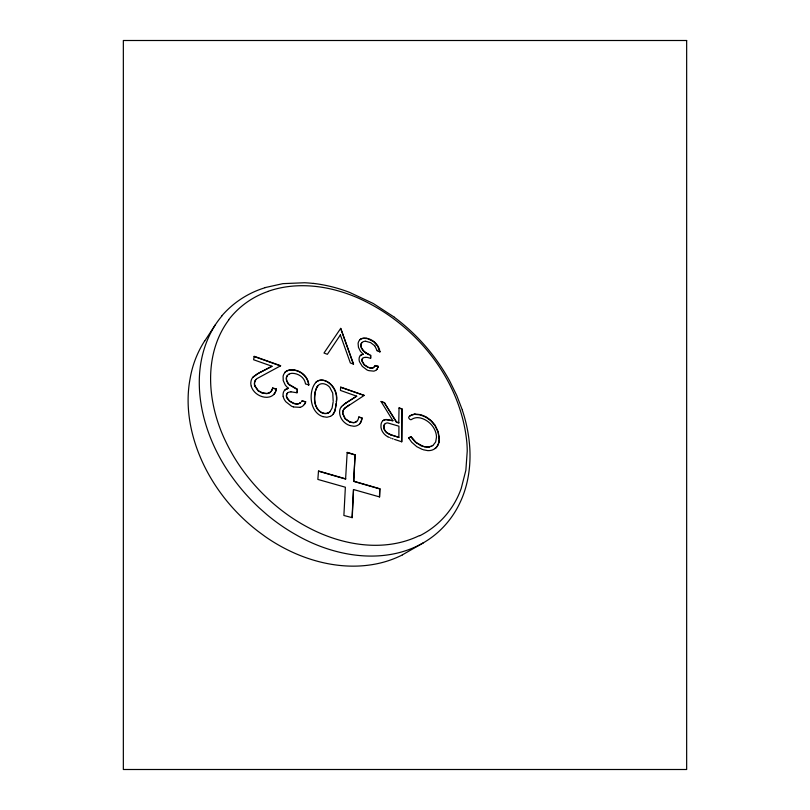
<?xml version="1.0" encoding="UTF-8"?>
<svg xmlns="http://www.w3.org/2000/svg" width="810" height="810" viewBox="0 0 810 810"><rect width="100%" height="100%" fill="white"/><g stroke="black" fill="none" stroke-linecap="round" stroke-linejoin="round"><path stroke-width="1.21" d="M401.638 441.754L401.932 408.868L399.036 407.835L398.753 422.982L396.363 422.162L384.466 402.894L381.186 401.73M401.932 408.868L401.841 441.825L394.581 439.425M392.415 435.436L398.874 437.359L398.935 426.202L387.696 422.921A4.06 4.06 0 0 0 385.438 423.529M379.434 496.884L379.829 488.744L379.647 496.935L353.514 489.534L352.046 517.63M370.757 355.276L370.656 358.344L370.524 355.165M379.617 488.896L353.686 481.393L355.084 454.785L347.186 452.344L345.597 479.044L318.492 471.197M353.514 489.534L352.249 517.681L343.885 515.484L345.364 487.225L317.854 479.419L318.502 470.974L345.799 478.882M353.686 481.393L355.084 454.785M336.251 402.064C338.783 388.557 326.065 376.772 317.712 381.075M336.423 402.084C339.096 387.464 325.752 376.944 317.844 380.902M333.183 401.061L332.738 393.093L329.751 387.322A12.768 12.768 0 0 0 328.637 386.228L328.303 385.945A12.049 12.049 0 0 0 327.544 385.378A9.578 9.578 0 0 0 325.974 384.487L324.557 383.981A7.108 7.108 0 0 0 320.517 383.991L319.869 384.254A4.84 4.84 0 0 0 319.302 384.558L318.168 385.469M333.123 402.003L332.08 408.118L329.994 411.683M336.363 403.096L335.279 409.303M336.17 403.38L335.32 409.151M361.017 344.736L360.997 345.505A6.693 6.693 0 0 0 361.726 348.138L364.206 351.459L368.185 354.071M255.737 379.779A6.298 6.298 0 0 0 254.553 382.3L254.411 383.322A5.619 5.619 0 0 0 254.401 384.112L254.502 385.033A6.662 6.662 0 0 0 254.613 385.54L254.684 385.773M255.909 379.576A6.257 6.257 0 0 0 254.725 382.097L254.573 383.079A5.619 5.619 0 0 0 254.563 383.91L254.664 384.831A6.642 6.642 0 0 0 254.755 385.246L254.846 385.57M361.949 418.031L358.81 416.897L358.253 419.155A5.842 5.842 0 0 1 357.878 419.944A5.548 5.548 0 0 1 357.493 420.522A5.346 5.346 0 0 1 357.058 421.038M361.736 418.355L361.645 419.165A9.639 9.639 0 0 1 361.574 419.59L361.523 419.863M361.938 418.102L361.837 418.993A9.609 9.609 0 0 1 361.786 419.347L361.25 420.916A8.333 8.333 0 0 1 360.652 422.344A7.543 7.543 0 0 1 359.539 423.944L359.701 423.802A7.897 7.897 0 0 0 361.402 420.805L361.705 419.762M296.946 392.728L297.402 389.205L297.108 392.779L290.992 391.817M361.908 359.984L361.878 360.531A3.625 3.625 0 0 0 361.938 361.179L364.125 364.895L368.104 367.477M287.459 375.445A4.516 4.516 0 0 0 286.831 376.539L286.811 376.579A4.627 4.627 0 0 0 286.537 377.521L286.457 378.402A7.209 7.209 0 0 0 287.327 381.793L288.168 383.241M287.287 375.648A4.475 4.475 0 0 0 286.679 376.701L286.659 376.741A4.587 4.587 0 0 0 286.365 377.723L286.294 378.543A7.26 7.26 0 0 0 287.196 382.057L288.087 383.565A10.348 10.348 0 0 0 288.623 384.234M358.769 417.17L361.949 417.95M272.616 387.97L276.332 388.972L276.089 389.549M276.291 389.205L275.967 390.167A9.902 9.902 0 0 1 275.775 390.886L275.4 391.918A8.677 8.677 0 0 1 274.519 393.549L274.104 394.085A8.819 8.819 0 0 0 274.712 393.306A8.697 8.697 0 0 0 275.572 391.716L275.896 390.835A9.811 9.811 0 0 0 276.089 390.187M315.576 390.673C313.885 396.971 313.733 404.838 318.269 410.093A13.122 13.122 0 0 0 318.664 410.498L319.687 411.419A9.852 9.852 0 0 0 322.066 412.897L322.755 413.151M315.212 392.324C314.24 398.216 314.26 405.172 318.451 409.911A13 13 0 0 0 318.917 410.376L319.94 411.298A10.874 10.874 0 0 0 320.649 411.824A9.072 9.072 0 0 0 322.188 412.665L323.787 413.211A7.239 7.239 0 0 0 327.868 413.039L328.02 413.07A5.002 5.002 0 0 0 328.435 412.877L329.873 411.804M315.06 392.374L316.204 388.506L318.097 385.54M438.726 442.462L439.03 440.518A14.489 14.489 0 0 0 439.071 439.789L439.081 438.504M272.555 388.192L276.159 389.164M272.535 388.304L272.413 388.749A7.594 7.594 0 0 1 272.292 389.124L272.443 388.972A7.351 7.351 0 0 0 272.545 388.668M334.874 411.024L335.451 409.192M335.431 409.273L333.71 413.323M315.657 390.369L317.216 386.613M378.392 366.393L377.986 367.244A6.612 6.612 0 0 1 377.835 367.629L378.017 367.446A6.693 6.693 0 0 0 378.169 367.062L378.392 366.393L375.263 365.533M334.824 411.146L334.176 412.553M305.613 402.185L305.805 401.709L302.059 400.97M305.532 402.135L302.16 400.828M305.41 402.438L305.471 402.54A7.928 7.928 0 0 1 305.309 402.884L305.198 403.096M304.925 403.572L304.833 403.724M333.852 412.978L333.558 413.464M304.742 403.755L304.611 404.068A7.614 7.614 0 0 1 304.246 404.575L304.064 404.767A7.624 7.624 0 0 0 304.398 404.301L304.682 403.967M375.202 365.634L375.131 365.847M221.819 316.082A91.895 91.895 0 0 0 215.288 324.881C185.399 372.043 201.052 434.251 231.964 476.827A203.725 203.725 0 0 0 259.251 507.9L267.047 514.765A192.982 192.982 0 0 0 279.349 524.222A195.757 195.757 0 0 0 296.571 535.106C334.348 556.753 384.041 565.34 423.357 542.832A90.973 90.973 0 0 0 438.504 531.795A91.682 91.682 0 0 0 459.817 503.04C466.368 489.453 469.517 474.387 469.962 459.361A128.496 128.496 0 0 0 469.79 448.051A149.06 149.06 0 0 0 462.308 410.133M204.738 340.99L215.288 324.881M340.514 334.712L327.372 354.304L323.99 353.028L340.706 328.374L353.595 364.166L350.345 362.941L340.342 334.905M317.257 386.552L317.915 385.732M333.376 413.728L333.285 413.869M228.795 319.879C202.723 354.972 207.411 403.896 225.656 441.389A184.7 184.7 0 0 0 247.07 475.946A196.577 196.577 0 0 0 282.325 510.897L285.606 513.358A180.822 180.822 0 0 0 309.481 528.16C342.802 545.535 384.709 552.592 419.57 535.511M301.846 401.264L301.695 401.476M256.041 379.465A6.642 6.642 0 0 1 256.75 378.716L280.746 365.745L254.158 356.279L253.641 359.761L272.018 366.252L257.6 373.714L253.469 376.65A8.414 8.414 0 0 0 252.71 377.48L252.507 377.743A8.627 8.627 0 0 0 251.059 380.983L250.816 382.715A9.143 9.143 0 0 0 250.827 383.92L251.14 385.874M374.584 366.505L374.929 366.13L374.19 366.92M271.269 391.139L271.441 390.926A6.439 6.439 0 0 0 272.028 389.954L272.403 389.083L271.856 390.157A7.047 7.047 0 0 1 271.714 390.43A6.095 6.095 0 0 1 271.289 391.098L271.158 391.281M376.751 369.421L376.984 369.137A6.014 6.014 0 0 0 377.369 368.55L377.551 368.368A5.954 5.954 0 0 1 377.146 368.985L376.569 369.633A5.417 5.417 0 0 0 376.782 369.421L376.65 369.542M272.018 366.252L260.749 372.134M341.415 406.742L342.559 405.577M285.353 372.175L284.472 373.177A7.786 7.786 0 0 0 283.105 376.306L283.227 380.568L285.16 384.821A12.069 12.069 0 0 0 285.363 385.115A11.704 11.704 0 0 0 285.798 385.702L287.024 387.058A12.808 12.808 0 0 0 287.428 387.443L288.451 388.294L287.479 388.699M332.788 414.487L333.143 414.112L332.515 414.801M252.71 377.48L257.712 373.764M287.591 375.293L287.884 374.979A5.437 5.437 0 0 1 289.008 374.19M340.706 328.374L353.302 364.054M349.849 422.152L345.009 418.79L342.671 413.626A5.822 5.822 0 0 1 342.65 413.221L342.721 412.098A6.055 6.055 0 0 1 344.189 408.787L344.766 408.23M376.518 369.694L376.528 369.674A5.285 5.285 0 0 1 375.951 370.17L375.951 370.17A5.386 5.386 0 0 1 374.838 370.798L374.423 370.95A5.974 5.974 0 0 1 373.774 371.142L368.601 370.615M303.649 405.253L303.284 405.608A7.037 7.037 0 0 1 302.839 405.972L302.393 406.296A6.996 6.996 0 0 1 301.826 406.63A7.118 7.118 0 0 1 301.391 406.853L300.409 407.227A7.624 7.624 0 0 1 300.105 407.379M315.546 382.563L316.599 381.702A6.834 6.834 0 0 1 316.933 381.49L317.115 381.297A6.844 6.844 0 0 0 316.781 381.51C308.316 389.073 308.65 411.733 322.684 416.583M359.691 340.028A6.207 6.207 0 0 0 358.101 343.572L358.466 347.389L360.379 351.186A11.391 11.391 0 0 0 360.612 351.52L363.214 354.183L362.505 354.496A5.214 5.214 0 0 0 360.602 355.398M340.635 387.301L364.186 395.432L340.645 387.058L340.443 390.43L356.704 396.181L347.055 402.256M344.938 408.058L364.186 395.432M342.417 405.699L346.66 402.519M435.709 447.93L435.01 448.527A10.105 10.105 0 0 0 438.311 444.315A12.079 12.079 0 0 0 438.979 442.118L439.222 440.559A14.226 14.226 0 0 0 439.273 439.85L439.293 438.129M350.295 422.071L353.302 422.567A5.69 5.69 0 0 0 355.296 422.202L355.479 422.111A5.093 5.093 0 0 0 356.582 421.473L356.825 421.261M384.466 402.894L396.566 421.99L398.955 422.82M332.049 415.257L331.118 415.975A6.409 6.409 0 0 1 330.824 416.148M329.7 411.956L328.911 412.533M409.131 416.542C407.389 417.403 410.609 420.967 411.753 419.357A10.267 10.267 0 0 1 419.043 417.768A13.567 13.567 0 0 1 420.825 418.092C429.138 420.329 436.074 428.034 436.509 436.772M345.06 407.957L348.138 405.648M356.491 421.565L356.39 421.645A5.154 5.154 0 0 1 355.367 422.243L355.175 422.334A5.457 5.457 0 0 1 353.666 422.719L349.9 422.172M384.659 402.722L380.994 401.416L392.911 420.734L386.046 419.661A5.862 5.862 0 0 0 382.857 420.744A6.186 6.186 0 0 0 381.004 424.987C380.275 429.523 383.474 434.443 387.585 436.651M409.708 416.077L410.559 415.57M343.44 404.838L345.242 403.451M408.615 437.937L411.126 436.732L416.218 442.533L422.678 446.138M432.925 445.439L435.669 442.017L436.519 437.015M409.536 416.218L410.457 415.581M432.742 445.571L432.459 445.763M345.475 403.299L346.022 402.924M348.32 405.526L349.292 404.959M346.204 402.803L356.704 396.181M328.688 412.735L328.678 412.665A4.911 4.911 0 0 1 328.212 412.887L327.858 413.019M410.498 415.56L413.333 414.426L412.877 414.659M299.923 403.066L299.953 403.046A4.485 4.485 0 0 0 300.348 402.793L300.814 402.408L300.226 402.934A4.455 4.455 0 0 1 299.74 403.258L299.123 403.572M257.509 373.886L260.344 372.225M423.357 542.832L402.367 554.87M289.008 374.179L289.423 373.967A6.763 6.763 0 0 1 290.243 373.643L290.436 373.592A6.804 6.804 0 0 1 290.77 373.501L291.681 373.349A7.351 7.351 0 0 1 292.106 373.319C298.12 373.268 304.55 377.328 305.451 383.606M410.741 415.479L412.411 414.679M299.639 403.218L299.366 403.36A4.779 4.779 0 0 1 298.951 403.522L298.718 403.593A7.685 7.685 0 0 1 294.739 403.491L294.05 403.36M330.531 416.32L326.936 417.251L322.967 416.674M431.76 446.158L431.892 446.047M411.126 436.732L408.584 437.876L411.703 442.23L416.806 446.695L422.496 449.509M372.914 367.821L373.288 367.629A3.442 3.442 0 0 0 373.774 367.305L373.977 367.102A3.442 3.442 0 0 1 373.481 367.446L373.157 367.608A5.508 5.508 0 0 1 369.33 367.517M266.854 393.437L266.905 393.427A6.844 6.844 0 0 0 267.644 393.316L269.082 392.84A5.943 5.943 0 0 0 270.965 391.493M268.647 393.144L267.816 393.427A6.763 6.763 0 0 1 267.432 393.518A7.067 7.067 0 0 1 266.561 393.65L262.308 393.063M327.918 413.11L327.706 413.191A7.249 7.249 0 0 1 323.605 413.404L322.906 413.201M267.908 291.397C291.144 283.156 316.862 284.462 340.23 291.458A158.244 158.244 0 0 1 357.068 297.553C414.892 322.805 460.799 378.979 466.864 442.685A123.282 123.282 0 0 1 467.238 451.079L465.861 470.266L461.214 488.44A84.392 84.392 0 0 1 419.712 535.785M265.022 287.611L282.892 283.642L304.57 282.751A131.929 131.929 0 0 1 313.288 283.449M300.034 407.339L293.605 406.984M362.688 354.314L363.214 354.183M288.37 388.314L287.732 388.486A6.774 6.774 0 0 0 284.675 390.217M429.563 446.816L431.548 446.209L427.083 447.171M429.249 446.988L428.48 447.11M414.73 414.183L413.181 414.578L415.176 414.143M414.578 414.345L419.894 414.791L425.776 417.12M428.531 446.968L424.926 446.755M266.652 393.457L262.653 392.921M414.973 414.305C422.759 413.637 430.434 418.649 434.788 424.946M365.644 357.321L367.051 357.392M365.624 341.233L370.656 342.64L374.767 345.819M427.184 447.009L422.749 446.391M293.22 369.805L294.496 369.988A14.843 14.843 0 0 1 295.913 370.312C302.636 371.942 308.296 377.774 308.823 384.811M293.048 370.008L294.324 370.19A14.924 14.924 0 0 1 295.741 370.514C302.454 372.134 308.114 377.946 308.64 384.973M366.13 338.195L367.294 338.408A12.646 12.646 0 0 1 368.398 338.712C374.291 340.463 379.09 345.617 379.971 351.763M367.325 357.433L370.433 358.263M366.12 338.408L367.021 338.58A12.727 12.727 0 0 1 368.226 338.904L373.643 341.699L377.592 346.022M424.804 446.735L422.962 446.239M353.889 481.231L379.829 488.744M293.706 403.501L294.536 403.734A7.644 7.644 0 0 0 298.515 403.846M423.225 449.742L427.548 450.593A14.286 14.286 0 0 0 427.953 450.613A12.15 12.15 0 0 0 430.981 450.36A10.54 10.54 0 0 0 432.368 449.975A9.659 9.659 0 0 0 433.664 449.388A10.57 10.57 0 0 0 434.879 448.639M350.123 425.625L353.757 426.242A8.556 8.556 0 0 0 355.246 426.131L355.438 426.09A8.475 8.475 0 0 0 356.4 425.847A7.432 7.432 0 0 0 357.332 425.493A7.837 7.837 0 0 0 358.162 425.048L358.314 424.946A8.11 8.11 0 0 0 359.022 424.43M262.531 392.88L257.924 390.592L254.725 385.914M368.651 367.436L369.279 367.639M347.166 452.567L354.881 454.957M392.911 420.734L386.208 419.489A5.872 5.872 0 0 0 383.049 420.572M392.617 435.274L398.874 437.359M392.131 435.112L390.916 434.676M391.929 435.274L390.673 434.818M393.204 438.959L392.242 438.615M305.502 383.879L308.843 384.963M349.748 425.503C343.713 423.569 338.914 417.312 339.684 410.852A8.1 8.1 0 0 1 341.395 406.731M254.127 356.532L280.442 365.897M399.036 408.078L401.73 409.04M293.473 403.421L289.453 401.203L286.821 397.821M293.605 403.208L289.595 400.98L286.983 397.599A5.224 5.224 0 0 1 286.72 396.829L286.608 396.303A4.01 4.01 0 0 1 286.558 395.442L286.649 394.814A3.412 3.412 0 0 1 287.408 393.204M262.075 392.982L258.056 390.703M422.476 446.3L421.159 445.794A16.24 16.24 0 0 1 420.835 445.662L415.277 442.068L410.923 436.894M350.092 422L345.273 418.699L342.863 413.535A5.69 5.69 0 0 1 342.843 412.999L342.913 411.855A6.055 6.055 0 0 1 344.382 408.604M293.281 406.873L292.238 406.478A13.446 13.446 0 0 1 291.408 406.114L285.849 401.77A13.699 13.699 0 0 1 285.606 401.466L284.502 399.826A12.15 12.15 0 0 1 283.49 397.538A10.327 10.327 0 0 1 283.186 396.353M391.088 438.19L390.521 437.967M375.364 365.492L378.209 366.576M390.582 434.788L389.357 434.281M390.784 434.616L387.453 432.985A7.908 7.908 0 0 1 386.4 432.135L385.955 431.669M377.146 350.851L379.981 351.824M297.189 389.124L289.231 384.507A10.672 10.672 0 0 1 288.795 384.031M368.337 367.315L364.368 364.773L362.131 360.997A3.513 3.513 0 0 1 362.06 360.349L362.09 359.792A2.724 2.724 0 0 1 362.637 358.395M296.521 389.124L289.109 384.76A10.621 10.621 0 0 1 287.985 383.413M368.115 370.423L367.305 370.079A11.553 11.553 0 0 1 366.91 369.886L362.283 366.343L359.559 361.857A8.08 8.08 0 0 1 359.073 359.508L359.144 358.334A4.728 4.728 0 0 1 360.187 355.742M389.367 437.491L387.818 436.782M369.856 355.144L368.267 354.385M389.154 434.19L387.2 433.117A7.968 7.968 0 0 1 386.208 432.307L385.297 431.284A8.383 8.383 0 0 1 384.821 430.596L384.426 429.867A7.26 7.26 0 0 1 383.93 428.601M369.076 354.507L368.347 354.152M367.76 354.132L365.857 353.049M425.827 417.15L430.667 420.582L434.697 425.27M365.745 352.978L363.123 350.72M394.389 317.216L373.218 303.456L349.667 292.43A150.215 150.215 0 0 0 313.298 283.378M258.177 390.46L254.917 385.803M374.817 345.88L377.085 350.608M362.85 350.396L361.594 348.452A8.414 8.414 0 0 1 361.341 347.915A6.338 6.338 0 0 1 360.794 345.698L360.835 344.928A3.868 3.868 0 0 1 360.997 344.149L361.017 344.078A3.483 3.483 0 0 1 361.786 342.762M434.828 424.997L435.294 425.706M385.256 430.778L384.548 429.543A6.389 6.389 0 0 1 383.91 427.224M435.152 425.959L437.947 431.811L439.071 438.068M435.416 425.898L438.19 431.76L439.283 437.916M377.622 346.072L379.768 351.874M462.378 410.113L456.749 395.442L449.773 381.176A197.903 197.903 0 0 0 394.338 317.287M251.232 386.208C253.034 392.577 259.919 397.356 266.703 397.315A10.57 10.57 0 0 0 267.158 397.295L269.193 397.001A9.841 9.841 0 0 0 271.036 396.363L271.806 395.968A9.518 9.518 0 0 0 272.413 395.594A8.333 8.333 0 0 0 273.284 394.926A8.151 8.151 0 0 0 274.053 394.156M383.93 427.224L383.94 426.354A3.878 3.878 0 0 1 384.922 423.964M221.697 315.981A92.826 92.826 0 0 1 265.052 287.722M204.647 340.929A101.361 101.361 0 0 0 190.036 378.989C184.852 406.792 190.532 435.77 202.085 461.285A179.547 179.547 0 0 0 221.626 494.302L224.238 497.755A191.292 191.292 0 0 0 258.076 531.33L264.992 536.433A175.122 175.122 0 0 0 295.66 553.635C320.031 564.175 347.379 569.035 373.724 564.378A102.181 102.181 0 0 0 402.388 554.911M360.339 355.58A5.012 5.012 0 0 1 362.688 354.334M438.696 442.452A10.692 10.692 0 0 1 435.76 447.981M361.908 359.984A2.724 2.724 0 0 1 362.455 358.587M372.944 367.912A5.478 5.478 0 0 1 369.147 367.7M228.663 319.778A83.855 83.855 0 0 1 267.938 291.489M362.728 358.142A4.161 4.161 0 0 1 365.634 357.443M361.017 344.736A3.888 3.888 0 0 1 361.179 343.956L361.189 343.926A3.756 3.756 0 0 1 361.392 343.41A3.331 3.331 0 0 1 361.979 342.579M361.999 342.539A4.293 4.293 0 0 1 363.457 341.628A5.204 5.204 0 0 1 364.753 341.283A5.781 5.781 0 0 1 365.401 341.233M366.1 338.327A7.543 7.543 0 0 0 359.6 339.805A7.634 7.634 0 0 1 366.079 338.56M285.079 372.154A9.963 9.963 0 0 1 293.028 370.13M270.793 391.696A5.933 5.933 0 0 1 268.96 393.022M287.337 393.063A5.417 5.417 0 0 1 290.911 391.918M285.211 371.992A9.963 9.963 0 0 1 293.2 369.937M287.489 388.729A6.733 6.733 0 0 0 284.553 390.369A5.964 5.964 0 0 0 283.206 393.255L283.044 394.602A7.665 7.665 0 0 0 283.186 396.353M287.226 393.397A3.392 3.392 0 0 0 286.467 395.007L286.396 395.604A3.928 3.928 0 0 0 286.426 396.384L286.548 397.022A5.083 5.083 0 0 0 286.73 397.609M383.93 428.601A5.518 5.518 0 0 1 383.727 427.397L383.748 426.516A3.898 3.898 0 0 1 384.709 424.146M686.657 40.5L123.343 40.5L123.343 769.5L686.657 769.5L686.657 40.5"/></g></svg>
